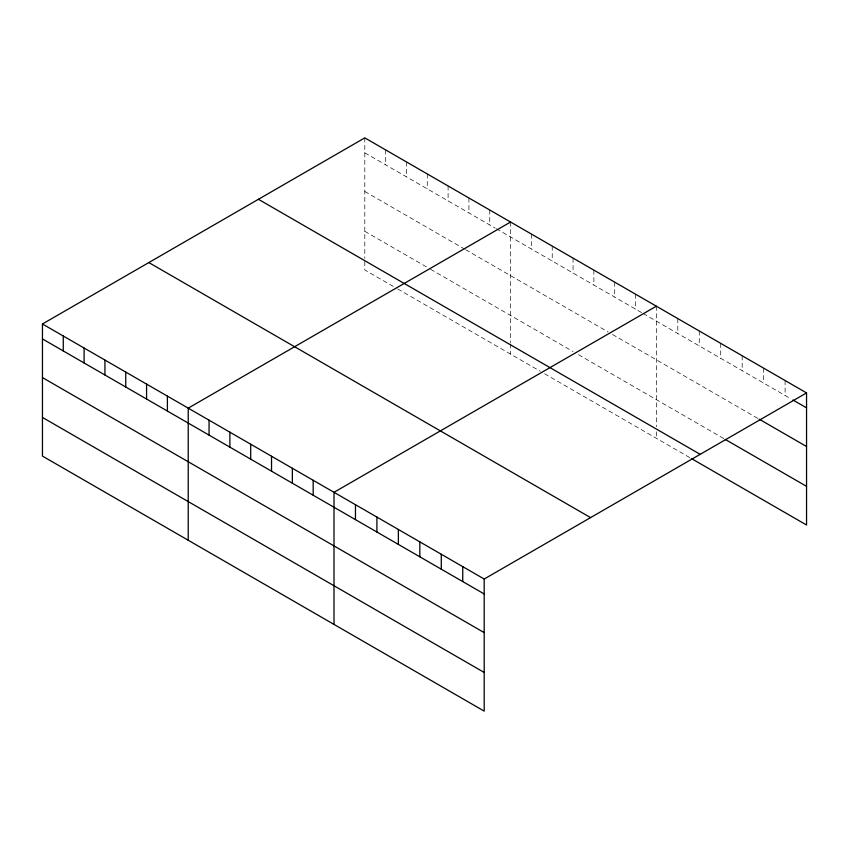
<?xml version="1.0" encoding="UTF-8"?>
<svg xmlns="http://www.w3.org/2000/svg" width="849" height="849" viewBox="0 0 849 849"><rect width="100%" height="100%" fill="white"/><g stroke="black" fill="none" stroke-linecap="round" stroke-linejoin="round"><path stroke-width="0.64" stroke-dasharray="4.25 3.18" d="M364.805 137.878L364.805 258.372M364.805 152.809L495.232 228.116M496.325 228.742L642.109 312.91M643.202 313.546L790.737 398.722M364.805 191.471L464.541 249.054M465.645 249.691L608.128 331.959M612.511 334.485L757.987 418.483M364.805 231.31L427.28 267.382M430.57 269.282L573.054 351.539M578.53 354.712L724.112 438.753M393.299 286.431L364.805 269.971L364.805 259.667M397.682 288.957L540.176 371.225M544.559 373.751L690.237 457.866M785.092 380.532L785.092 395.464M763.633 368.137L763.633 383.079M742.185 355.752L742.185 370.684M720.727 343.367L720.727 358.299M699.268 330.983L699.268 345.914M677.81 318.587L677.81 333.519M656.351 306.202L656.351 426.707M656.351 431.854L656.351 438.307M635.53 294.178L635.53 309.11M614.708 282.155L614.708 297.086M593.875 270.131L593.875 285.062M573.054 258.107L573.054 273.038M552.232 246.083L552.232 261.014M531.4 234.059L531.4 248.99M510.578 222.035L510.578 342.54M510.578 343.824L510.578 354.139M489.756 210.021L489.756 224.953M468.924 197.997L468.924 212.929M448.102 185.973L448.102 200.905M427.28 173.949L427.28 188.881M406.448 161.926L406.448 176.857M385.626 149.902L385.626 164.833"/><path stroke-width="1.27" d="M42.45 323.989L484.195 579.029L484.195 711.122L42.45 456.083L42.45 323.989L364.805 137.878L806.55 392.917L806.55 525.011L691.362 458.513M510.578 222.035L188.223 408.146L188.223 540.251M656.351 306.202L334.007 492.314L334.007 624.408M484.195 579.029L806.55 392.917M792.998 400.028L806.55 407.849M759.123 419.13L806.55 446.51M725.237 439.411L806.55 486.35M258.425 199.292L700.17 454.332M148.83 262.564L590.575 517.614M42.45 338.921L484.195 593.96M42.45 377.582L484.195 632.622M42.45 417.421L484.195 672.461M462.747 566.633L462.747 581.565M441.289 554.248L441.289 569.18M419.831 541.864L419.831 556.795M398.372 529.479L398.372 544.411M376.914 517.083L376.914 532.015M355.466 504.699L355.466 519.63M313.175 480.29L313.175 495.222M292.353 468.266L292.353 483.198M271.531 456.242L271.531 471.174M250.699 444.218L250.699 459.15M229.877 432.194L229.877 447.126M209.056 420.17L209.056 435.102M167.402 396.122L167.402 411.054M146.58 384.098L146.58 399.03M125.748 372.074L125.748 387.006M104.926 360.05L104.926 374.982M84.104 348.026L84.104 362.958M63.272 336.002L63.272 350.945"/></g></svg>
